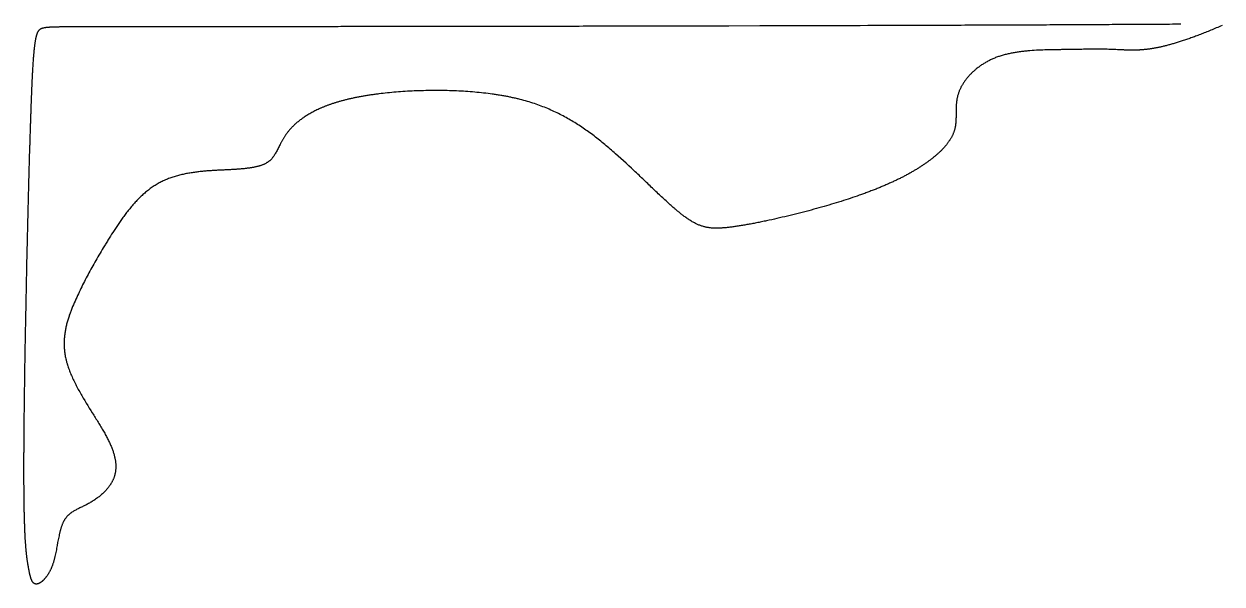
# Model space of a CAD drawing. Header units: millimetres. Extents: x -4846 to -2000, y 10208 to 11539.
import ezdxf

# ---------------------------------------------------------------- set-up
doc = ezdxf.new("R2010")
doc.units = ezdxf.units.MM
doc.layers.add('95', color=7, linetype='Continuous')

msp = doc.modelspace()

# ---------------------------------------------------------------- linework, layer by layer
at = {"layer": '95', "elevation": 95}
msp.add_lwpolyline([(-1999.7, 11535.2), (-2003.2, 11533.7), (-2006.6, 11532.2), (-2010, 11530.7), (-2013.4, 11529.3), (-2016.7, 11527.9), (-2020, 11526.5), (-2023.3, 11525.1), (-2026.5, 11523.8), (-2029.7, 11522.4), (-2032.8, 11521.1), (-2036, 11519.9), (-2039, 11518.6), (-2042.1, 11517.4), (-2045.1, 11516.2), (-2048.1, 11515), (-2051.1, 11513.9), (-2054, 11512.8), (-2056.9, 11511.6), (-2059.8, 11510.6), (-2062.6, 11509.5), (-2065.4, 11508.5), (-2068.2, 11507.4), (-2070.9, 11506.4), (-2073.6, 11505.5), (-2076.3, 11504.5), (-2079, 11503.6), (-2081.6, 11502.6), (-2084.2, 11501.7), (-2086.8, 11500.9), (-2089.3, 11500), (-2091.8, 11499.2), (-2094.3, 11498.4), (-2096.8, 11497.6), (-2099.2, 11496.8), (-2101.6, 11496), (-2104, 11495.3), (-2106.3, 11494.5), (-2108.7, 11493.8), (-2111, 11493.1), (-2113.2, 11492.5), (-2115.5, 11491.8), (-2117.7, 11491.2), (-2119.9, 11490.6), (-2122.1, 11490), (-2124.2, 11489.4), (-2126.3, 11488.8), (-2128.4, 11488.2), (-2130.5, 11487.7), (-2132.6, 11487.2), (-2134.6, 11486.7), (-2136.6, 11486.2), (-2138.6, 11485.7), (-2140.6, 11485.3), (-2142.5, 11484.8), (-2144.4, 11484.4), (-2146.3, 11484), (-2148.2, 11483.5), (-2150.1, 11483.2), (-2151.9, 11482.8), (-2153.7, 11482.4), (-2155.5, 11482.1), (-2157.3, 11481.7), (-2159, 11481.4), (-2160.8, 11481.1), (-2162.5, 11480.8), (-2164.2, 11480.5), (-2165.9, 11480.2), (-2167.5, 11480), (-2169.2, 11479.7), (-2170.8, 11479.5), (-2172.4, 11479.2), (-2174, 11479), (-2175.6, 11478.8), (-2177.2, 11478.6), (-2178.7, 11478.4), (-2180.2, 11478.2), (-2181.7, 11478.1), (-2183.2, 11477.9), (-2184.7, 11477.8), (-2186.2, 11477.6), (-2187.6, 11477.5), (-2189.1, 11477.4), (-2190.5, 11477.3), (-2191.9, 11477.2), (-2193.3, 11477.1), (-2194.7, 11477), (-2196, 11476.9), (-2197.4, 11476.8), (-2198.7, 11476.7), (-2200, 11476.7), (-2201.4, 11476.6), (-2202.7, 11476.6), (-2205.2, 11476.5), (-2207.8, 11476.5), (-2210.2, 11476.4), (-2212.7, 11476.4), (-2215.1, 11476.4), (-2217.5, 11476.5), (-2219.8, 11476.5), (-2222.1, 11476.6), (-2224.4, 11476.6), (-2226.6, 11476.7), (-2228.9, 11476.8), (-2231.1, 11476.9), (-2233.2, 11477), (-2235.4, 11477.1), (-2237.5, 11477.2), (-2239.7, 11477.3), (-2243.9, 11477.5), (-2248, 11477.7), (-2252.2, 11477.9), (-2256.3, 11478), (-2260.4, 11478.2), (-2264.4, 11478.3), (-2268.5, 11478.4), (-2272.5, 11478.5), (-2276.5, 11478.5), (-2280.5, 11478.6), (-2284.5, 11478.6), (-2292.5, 11478.7), (-2300.5, 11478.7), (-2304.5, 11478.7), (-2308.5, 11478.7), (-2312.6, 11478.7), (-2316.6, 11478.6), (-2320.7, 11478.6), (-2324.8, 11478.5), (-2328.9, 11478.5), (-2333, 11478.4), (-2337.2, 11478.4), (-2341.4, 11478.3), (-2345.7, 11478.2), (-2350, 11478.2), (-2354.3, 11478.1), (-2358.7, 11478.1), (-2363.1, 11478), (-2365.4, 11478), (-2367.6, 11477.9), (-2369.9, 11477.9), (-2372.2, 11477.9), (-2374.5, 11477.8), (-2376.8, 11477.8), (-2379.1, 11477.8), (-2381.5, 11477.8), (-2383.8, 11477.7), (-2386.2, 11477.7), (-2391, 11477.6), (-2395.8, 11477.6), (-2400.7, 11477.5), (-2405.7, 11477.4), (-2410.6, 11477.3), (-2415.6, 11477.2), (-2420.6, 11477.1), (-2425.7, 11476.9), (-2430.7, 11476.7), (-2435.8, 11476.5), (-2440.9, 11476.2), (-2446, 11475.9), (-2451.1, 11475.6), (-2456.2, 11475.2), (-2461.3, 11474.7), (-2463.8, 11474.5), (-2466.3, 11474.2), (-2468.9, 11474), (-2471.4, 11473.7), (-2473.9, 11473.4), (-2476.4, 11473.1), (-2478.9, 11472.8), (-2481.4, 11472.5), (-2483.9, 11472.1), (-2486.4, 11471.7), (-2488.8, 11471.3), (-2491.3, 11470.9), (-2493.8, 11470.5), (-2496.2, 11470.1), (-2498.6, 11469.6), (-2501, 11469.1), (-2503.4, 11468.7), (-2505.8, 11468.1), (-2508.2, 11467.6), (-2510.6, 11467.1), (-2512.9, 11466.5), (-2515.3, 11465.9), (-2517.6, 11465.3), (-2519.9, 11464.6), (-2522.2, 11464), (-2524.4, 11463.3), (-2526.7, 11462.6), (-2528.9, 11461.8), (-2531.1, 11461.1), (-2533.3, 11460.3), (-2535.5, 11459.5), (-2537.6, 11458.7), (-2539.8, 11457.8), (-2541.9, 11456.9), (-2544, 11456), (-2546, 11455.1), (-2548.1, 11454.2), (-2550.1, 11453.2), (-2552.1, 11452.2), (-2554.1, 11451.2), (-2556, 11450.2), (-2558, 11449.1), (-2559.9, 11448.1), (-2561.8, 11447), (-2563.6, 11445.9), (-2565.5, 11444.7), (-2567.3, 11443.6), (-2569.1, 11442.4), (-2570.9, 11441.3), (-2572.6, 11440.1), (-2574.4, 11438.9), (-2576.1, 11437.7), (-2577.8, 11436.4), (-2579.4, 11435.2), (-2581.1, 11433.9), (-2582.7, 11432.6), (-2584.3, 11431.3), (-2585.8, 11430), (-2587.4, 11428.7), (-2588.9, 11427.4), (-2590.4, 11426), (-2591.8, 11424.7), (-2593.3, 11423.3), (-2594.7, 11421.9), (-2596.1, 11420.5), (-2597.4, 11419.2), (-2598.8, 11417.8), (-2600.1, 11416.3), (-2601.4, 11414.9), (-2602.6, 11413.5), (-2603.9, 11412.1), (-2605.1, 11410.6), (-2606.2, 11409.2), (-2607.4, 11407.7), (-2608.5, 11406.3), (-2609.6, 11404.8), (-2610.7, 11403.3), (-2611.7, 11401.9), (-2612.7, 11400.4), (-2613.7, 11398.9), (-2614.7, 11397.4), (-2615.6, 11396), (-2616.5, 11394.5), (-2617.4, 11393), (-2618.2, 11391.5), (-2619.1, 11390), (-2619.9, 11388.5), (-2620.6, 11387.1), (-2621.3, 11385.6), (-2622, 11384.1), (-2622.7, 11382.6), (-2623.4, 11381.1), (-2624, 11379.6), (-2624.5, 11378.2), (-2625.1, 11376.7), (-2625.6, 11375.2), (-2626.1, 11373.8), (-2626.6, 11372.3), (-2627, 11370.9), (-2627.4, 11369.4), (-2627.8, 11368), (-2628.2, 11366.5), (-2628.5, 11365.1), (-2628.8, 11363.6), (-2629.1, 11362.2), (-2629.4, 11360.8), (-2629.7, 11359.3), (-2629.9, 11357.9), (-2630.1, 11356.5), (-2630.3, 11355.1), (-2630.5, 11353.7), (-2630.6, 11352.3), (-2630.8, 11350.8), (-2630.9, 11349.4), (-2631, 11348), (-2631.2, 11346.6), (-2631.3, 11343.9), (-2631.5, 11341.1), (-2631.5, 11338.3), (-2631.6, 11335.6), (-2631.6, 11332.9), (-2631.7, 11330.2), (-2631.7, 11327.5), (-2631.7, 11324.8), (-2631.7, 11322.1), (-2631.7, 11319.5), (-2631.7, 11316.8), (-2631.8, 11314.2), (-2631.9, 11311.6), (-2632, 11309), (-2632.1, 11306.4), (-2632.3, 11303.8), (-2632.4, 11302.6), (-2632.6, 11301.3), (-2632.7, 11300), (-2632.9, 11298.8), (-2633, 11297.5), (-2633.2, 11296.2), (-2633.5, 11295), (-2633.7, 11293.7), (-2633.9, 11292.5), (-2634.2, 11291.2), (-2634.5, 11290), (-2634.8, 11288.7), (-2635.2, 11287.5), (-2635.5, 11286.3), (-2635.9, 11285), (-2636.3, 11283.8), (-2636.7, 11282.6), (-2637.2, 11281.4), (-2637.6, 11280.1), (-2638.1, 11278.9), (-2638.6, 11277.7), (-2639.1, 11276.5), (-2639.6, 11275.3), (-2640.2, 11274.1), (-2640.8, 11272.9), (-2641.4, 11271.7), (-2642, 11270.5), (-2642.6, 11269.3), (-2643.3, 11268.2), (-2644, 11267), (-2644.7, 11265.8), (-2645.4, 11264.6), (-2646.1, 11263.5), (-2646.8, 11262.3), (-2647.6, 11261.1), (-2648.4, 11260), (-2649.2, 11258.8), (-2650, 11257.6), (-2650.9, 11256.5), (-2651.7, 11255.3), (-2652.6, 11254.2), (-2653.5, 11253), (-2654.4, 11251.9), (-2655.3, 11250.7), (-2656.3, 11249.6), (-2657.2, 11248.5), (-2658.2, 11247.3), (-2659.2, 11246.2), (-2660.2, 11245.1), (-2661.2, 11243.9), (-2662.3, 11242.8), (-2663.3, 11241.7), (-2664.4, 11240.6), (-2665.5, 11239.4), (-2666.6, 11238.3), (-2667.7, 11237.2), (-2668.8, 11236.1), (-2670, 11235), (-2671.2, 11233.9), (-2672.3, 11232.8), (-2673.5, 11231.7), (-2674.7, 11230.6), (-2676, 11229.5), (-2677.2, 11228.4), (-2678.5, 11227.3), (-2679.7, 11226.2), (-2681, 11225.1), (-2682.3, 11224), (-2683.6, 11222.9), (-2685, 11221.9), (-2686.3, 11220.8), (-2687.7, 11219.7), (-2689, 11218.6), (-2690.4, 11217.5), (-2691.8, 11216.5), (-2693.2, 11215.4), (-2694.6, 11214.3), (-2696.1, 11213.3), (-2697.5, 11212.2), (-2699, 11211.1), (-2700.5, 11210.1), (-2701.9, 11209), (-2703.4, 11207.9), (-2705, 11206.9), (-2706.5, 11205.8), (-2708, 11204.8), (-2709.6, 11203.7), (-2711.2, 11202.7), (-2712.7, 11201.6), (-2714.3, 11200.6), (-2715.9, 11199.5), (-2717.6, 11198.5), (-2719.2, 11197.4), (-2720.9, 11196.4), (-2722.5, 11195.3), (-2724.2, 11194.3), (-2725.9, 11193.3), (-2727.6, 11192.2), (-2729.3, 11191.2), (-2731.1, 11190.2), (-2732.8, 11189.1), (-2734.6, 11188.1), (-2736.4, 11187.1), (-2738.1, 11186.1), (-2740, 11185.1), (-2741.8, 11184), (-2743.6, 11183), (-2745.5, 11182), (-2747.3, 11181), (-2749.2, 11180), (-2751.1, 11179), (-2753, 11178), (-2754.9, 11176.9), (-2756.8, 11175.9), (-2758.8, 11174.9), (-2760.8, 11173.9), (-2762.7, 11172.9), (-2764.7, 11171.9), (-2766.7, 11170.9), (-2768.8, 11169.9), (-2770.8, 11168.9), (-2772.8, 11168), (-2774.9, 11167), (-2777, 11166), (-2779.1, 11165), (-2781.2, 11164), (-2783.3, 11163), (-2785.4, 11162), (-2787.6, 11161.1), (-2789.8, 11160.1), (-2791.9, 11159.1), (-2794.1, 11158.1), (-2796.4, 11157.2), (-2798.6, 11156.2), (-2800.8, 11155.2), (-2803.1, 11154.3), (-2805.4, 11153.3), (-2807.6, 11152.3), (-2809.9, 11151.4), (-2812.3, 11150.4), (-2814.6, 11149.5), (-2816.9, 11148.5), (-2819.3, 11147.5), (-2821.7, 11146.6), (-2824.1, 11145.6), (-2826.5, 11144.7), (-2828.9, 11143.7), (-2831.3, 11142.8), (-2833.8, 11141.9), (-2836.2, 11140.9), (-2838.7, 11140), (-2841.2, 11139), (-2843.7, 11138.1), (-2846.2, 11137.2), (-2848.7, 11136.2), (-2851.3, 11135.3), (-2853.8, 11134.4), (-2856.4, 11133.5), (-2859, 11132.5), (-2861.6, 11131.6), (-2866.8, 11129.8), (-2872.1, 11127.9), (-2877.5, 11126.1), (-2882.9, 11124.3), (-2888.3, 11122.5), (-2893.8, 11120.7), (-2899.3, 11118.9), (-2904.9, 11117.2), (-2910.6, 11115.4), (-2916.2, 11113.6), (-2922, 11111.9), (-2927.7, 11110.2), (-2933.6, 11108.4), (-2939.4, 11106.7), (-2945.3, 11105), (-2951.3, 11103.3), (-2957.3, 11101.6), (-2963.3, 11099.9), (-2969.4, 11098.3), (-2975.5, 11096.6), (-2981.7, 11095), (-2987.9, 11093.3), (-2994.1, 11091.7), (-3000.3, 11090.1), (-3006.6, 11088.5), (-3012.9, 11086.9), (-3019.2, 11085.4), (-3025.5, 11083.8), (-3031.8, 11082.3), (-3038.1, 11080.8), (-3044.4, 11079.3), (-3050.7, 11077.9), (-3057, 11076.4), (-3063.2, 11075), (-3069.4, 11073.7), (-3075.6, 11072.3), (-3078.6, 11071.7), (-3081.7, 11071), (-3084.7, 11070.4), (-3087.7, 11069.8), (-3090.7, 11069.1), (-3093.7, 11068.5), (-3096.7, 11067.9), (-3099.7, 11067.3), (-3102.6, 11066.7), (-3105.6, 11066.2), (-3108.5, 11065.6), (-3111.4, 11065), (-3114.3, 11064.5), (-3117.1, 11064), (-3120, 11063.4), (-3122.8, 11062.9), (-3125.6, 11062.4), (-3128.3, 11061.9), (-3131.1, 11061.5), (-3133.8, 11061), (-3136.5, 11060.5), (-3139.2, 11060.1), (-3141.8, 11059.6), (-3144.4, 11059.2), (-3147, 11058.8), (-3149.6, 11058.4), (-3152.1, 11058), (-3154.6, 11057.7), (-3157.1, 11057.3), (-3159.5, 11057), (-3161.9, 11056.6), (-3164.3, 11056.3), (-3166.7, 11056), (-3169, 11055.7), (-3171.3, 11055.4), (-3173.5, 11055.2), (-3175.7, 11054.9), (-3177.9, 11054.7), (-3180, 11054.5), (-3182.2, 11054.3), (-3184.3, 11054.1), (-3186.3, 11054), (-3188.4, 11053.8), (-3190.4, 11053.7), (-3192.4, 11053.6), (-3194.3, 11053.5), (-3196.3, 11053.4), (-3198.2, 11053.4), (-3200.1, 11053.4), (-3202, 11053.4), (-3203.8, 11053.4), (-3205.7, 11053.5), (-3207.5, 11053.5), (-3209.3, 11053.6), (-3211.1, 11053.8), (-3212.9, 11053.9), (-3214.7, 11054.1), (-3216.5, 11054.3), (-3218.2, 11054.5), (-3220, 11054.8), (-3221.7, 11055.1), (-3223.4, 11055.4), (-3225.2, 11055.8), (-3226.9, 11056.1), (-3228.6, 11056.6), (-3230.3, 11057), (-3232, 11057.5), (-3233.7, 11058), (-3235.5, 11058.5), (-3237.2, 11059.1), (-3238.9, 11059.7), (-3240.6, 11060.4), (-3242.3, 11061), (-3244.1, 11061.8), (-3245.8, 11062.5), (-3247.5, 11063.3), (-3249.3, 11064.1), (-3251, 11065), (-3252.8, 11065.9), (-3254.6, 11066.9), (-3256.4, 11067.8), (-3258.2, 11068.9), (-3260, 11069.9), (-3261.9, 11071.1), (-3263.7, 11072.2), (-3265.6, 11073.4), (-3267.5, 11074.7), (-3269.4, 11075.9), (-3271.3, 11077.3), (-3273.3, 11078.6), (-3275.3, 11080.1), (-3277.3, 11081.5), (-3278.3, 11082.3), (-3279.3, 11083), (-3280.3, 11083.8), (-3281.3, 11084.6), (-3282.4, 11085.4), (-3283.4, 11086.2), (-3284.5, 11087), (-3285.5, 11087.9), (-3286.6, 11088.7), (-3287.7, 11089.6), (-3288.7, 11090.5), (-3289.8, 11091.3), (-3290.9, 11092.2), (-3292, 11093.1), (-3293.1, 11094.1), (-3294.3, 11095), (-3295.4, 11096), (-3296.5, 11096.9), (-3297.7, 11097.9), (-3298.8, 11098.9), (-3300, 11099.9), (-3301.1, 11100.9), (-3303.5, 11102.9), (-3305.8, 11105), (-3308.2, 11107.1), (-3310.7, 11109.3), (-3313.1, 11111.5), (-3315.6, 11113.7), (-3318.1, 11116), (-3320.6, 11118.4), (-3323.2, 11120.7), (-3325.8, 11123.1), (-3328.4, 11125.5), (-3331, 11128), (-3333.7, 11130.5), (-3336.3, 11133), (-3339, 11135.5), (-3341.7, 11138.1), (-3344.5, 11140.7), (-3347.2, 11143.3), (-3350, 11146), (-3352.8, 11148.6), (-3355.6, 11151.3), (-3358.5, 11154), (-3361.3, 11156.7), (-3364.2, 11159.5), (-3367.1, 11162.2), (-3370, 11165), (-3372.9, 11167.8), (-3375.9, 11170.6), (-3378.8, 11173.4), (-3381.8, 11176.2), (-3384.8, 11179.1), (-3387.8, 11181.9), (-3390.8, 11184.8), (-3393.8, 11187.6), (-3396.8, 11190.5), (-3403, 11196.2), (-3409.1, 11201.9), (-3415.3, 11207.7), (-3421.5, 11213.4), (-3427.8, 11219.1), (-3434.1, 11224.7), (-3440.4, 11230.3), (-3443.6, 11233.1), (-3446.8, 11235.9), (-3450, 11238.6), (-3453.1, 11241.4), (-3456.3, 11244.1), (-3459.5, 11246.8), (-3462.7, 11249.5), (-3465.9, 11252.1), (-3469.1, 11254.8), (-3472.3, 11257.4), (-3475.5, 11260), (-3478.7, 11262.6), (-3481.9, 11265.1), (-3485.1, 11267.6), (-3488.4, 11270.1), (-3491.6, 11272.6), (-3494.8, 11275), (-3498, 11277.4), (-3501.3, 11279.8), (-3504.5, 11282.2), (-3507.8, 11284.5), (-3511, 11286.8), (-3514.3, 11289.1), (-3517.6, 11291.4), (-3520.9, 11293.6), (-3524.2, 11295.8), (-3527.5, 11298), (-3530.8, 11300.2), (-3534.2, 11302.3), (-3537.6, 11304.4), (-3540.9, 11306.5), (-3544.3, 11308.5), (-3547.8, 11310.5), (-3551.2, 11312.5), (-3554.7, 11314.5), (-3558.1, 11316.5), (-3561.6, 11318.4), (-3565.2, 11320.3), (-3568.7, 11322.1), (-3572.3, 11323.9), (-3575.9, 11325.7), (-3579.5, 11327.5), (-3583.1, 11329.3), (-3586.8, 11331), (-3590.5, 11332.7), (-3594.2, 11334.3), (-3598, 11336), (-3601.8, 11337.6), (-3605.6, 11339.2), (-3609.5, 11340.7), (-3613.3, 11342.2), (-3617.3, 11343.7), (-3621.2, 11345.2), (-3625.2, 11346.6), (-3629.2, 11348), (-3633.3, 11349.4), (-3637.4, 11350.8), (-3641.5, 11352.1), (-3645.7, 11353.4), (-3649.9, 11354.6), (-3654.1, 11355.9), (-3658.4, 11357.1), (-3662.8, 11358.2), (-3667.1, 11359.4), (-3671.6, 11360.5), (-3673.8, 11361), (-3676, 11361.6), (-3678.3, 11362.1), (-3680.5, 11362.6), (-3682.8, 11363.1), (-3685.1, 11363.6), (-3687.4, 11364.1), (-3689.7, 11364.6), (-3692, 11365.1), (-3694.3, 11365.6), (-3696.7, 11366.1), (-3699, 11366.5), (-3701.4, 11367), (-3703.8, 11367.4), (-3706.2, 11367.8), (-3708.6, 11368.3), (-3711, 11368.7), (-3713.4, 11369.1), (-3715.9, 11369.5), (-3718.3, 11369.9), (-3720.8, 11370.3), (-3723.3, 11370.7), (-3725.8, 11371.1), (-3728.3, 11371.4), (-3730.8, 11371.8), (-3733.3, 11372.2), (-3738.4, 11372.8), (-3743.5, 11373.5), (-3748.7, 11374.1), (-3753.9, 11374.7), (-3759.1, 11375.3), (-3764.4, 11375.8), (-3769.7, 11376.3), (-3775, 11376.8), (-3780.4, 11377.2), (-3785.8, 11377.6), (-3791.2, 11378), (-3796.7, 11378.4), (-3802.1, 11378.7), (-3807.6, 11379), (-3813.1, 11379.3), (-3818.7, 11379.6), (-3824.2, 11379.8), (-3829.7, 11380), (-3835.3, 11380.1), (-3840.9, 11380.3), (-3846.4, 11380.4), (-3852, 11380.5), (-3857.6, 11380.5), (-3863.2, 11380.6), (-3868.8, 11380.6), (-3874.3, 11380.6), (-3879.9, 11380.5), (-3885.5, 11380.4), (-3891, 11380.3), (-3896.6, 11380.2), (-3902.1, 11380.1), (-3907.7, 11379.9), (-3913.2, 11379.7), (-3918.7, 11379.5), (-3924.1, 11379.2), (-3929.6, 11379), (-3935, 11378.7), (-3940.4, 11378.3), (-3945.8, 11378), (-3951.2, 11377.6), (-3956.5, 11377.2), (-3961.8, 11376.8), (-3967, 11376.4), (-3972.2, 11375.9), (-3977.4, 11375.4), (-3982.6, 11374.9), (-3987.7, 11374.4), (-3992.7, 11373.8), (-3997.7, 11373.3), (-4002.7, 11372.7), (-4005.2, 11372.3), (-4007.6, 11372), (-4010.1, 11371.7), (-4012.5, 11371.4), (-4014.9, 11371.1), (-4017.3, 11370.7), (-4019.7, 11370.4), (-4022.1, 11370), (-4024.4, 11369.7), (-4026.8, 11369.3), (-4029.1, 11369), (-4031.4, 11368.6), (-4033.7, 11368.2), (-4036, 11367.9), (-4038.3, 11367.5), (-4040.5, 11367.1), (-4042.8, 11366.7), (-4045, 11366.3), (-4047.2, 11365.9), (-4049.4, 11365.5), (-4051.6, 11365.1), (-4053.7, 11364.7), (-4055.9, 11364.2), (-4058, 11363.8), (-4060.1, 11363.4), (-4062.2, 11362.9), (-4064.2, 11362.5), (-4066.3, 11362), (-4068.3, 11361.6), (-4070.4, 11361.1), (-4072.4, 11360.7), (-4074.4, 11360.2), (-4076.3, 11359.7), (-4078.3, 11359.3), (-4080.2, 11358.8), (-4082.2, 11358.3), (-4084.1, 11357.8), (-4086, 11357.3), (-4087.9, 11356.8), (-4089.7, 11356.3), (-4091.6, 11355.8), (-4093.4, 11355.3), (-4095.2, 11354.8), (-4097, 11354.3), (-4098.8, 11353.8), (-4100.6, 11353.2), (-4102.4, 11352.7), (-4104.1, 11352.2), (-4105.8, 11351.6), (-4107.6, 11351.1), (-4109.3, 11350.5), (-4110.9, 11350), (-4112.6, 11349.4), (-4114.3, 11348.9), (-4115.9, 11348.3), (-4117.5, 11347.8), (-4119.2, 11347.2), (-4120.8, 11346.6), (-4122.3, 11346.1), (-4123.9, 11345.5), (-4125.5, 11344.9), (-4127, 11344.3), (-4128.5, 11343.7), (-4130.1, 11343.1), (-4131.6, 11342.6), (-4133, 11342), (-4134.5, 11341.4), (-4136, 11340.8), (-4137.4, 11340.2), (-4138.9, 11339.5), (-4140.3, 11338.9), (-4141.7, 11338.3), (-4143.1, 11337.7), (-4144.5, 11337.1), (-4147.2, 11335.8), (-4149.8, 11334.6), (-4152.5, 11333.3), (-4155, 11332.1), (-4157.5, 11330.8), (-4160, 11329.5), (-4162.4, 11328.2), (-4164.8, 11326.9), (-4167.1, 11325.6), (-4169.4, 11324.2), (-4171.6, 11322.9), (-4173.8, 11321.6), (-4175.9, 11320.2), (-4178, 11318.9), (-4180.1, 11317.5), (-4182.1, 11316.1), (-4184, 11314.8), (-4186, 11313.4), (-4187.8, 11312), (-4189.7, 11310.7), (-4191.5, 11309.3), (-4193.2, 11307.9), (-4194.9, 11306.5), (-4196.6, 11305.1), (-4198.2, 11303.7), (-4199.8, 11302.3), (-4201.4, 11300.9), (-4202.9, 11299.5), (-4204.4, 11298.1), (-4205.8, 11296.7), (-4207.2, 11295.3), (-4208.6, 11294), (-4209.9, 11292.6), (-4211.2, 11291.2), (-4212.5, 11289.8), (-4213.7, 11288.4), (-4215, 11287), (-4216.1, 11285.6), (-4217.3, 11284.2), (-4218.4, 11282.8), (-4219.5, 11281.5), (-4220.5, 11280.1), (-4221.5, 11278.7), (-4222.5, 11277.4), (-4223.5, 11276), (-4224.5, 11274.6), (-4225.4, 11273.3), (-4226.3, 11271.9), (-4227.2, 11270.6), (-4228, 11269.3), (-4228.9, 11267.9), (-4229.7, 11266.6), (-4230.5, 11265.3), (-4231.2, 11264), (-4232, 11262.7), (-4232.8, 11261.4), (-4233.5, 11260.1), (-4234.2, 11258.8), (-4234.9, 11257.5), (-4235.6, 11256.3), (-4236.2, 11255), (-4236.9, 11253.8), (-4237.5, 11252.5), (-4238.8, 11250.1), (-4240, 11247.6), (-4241.2, 11245.2), (-4242.4, 11242.9), (-4243.6, 11240.6), (-4244.7, 11238.3), (-4245.9, 11236.1), (-4247.1, 11234), (-4248.2, 11231.9), (-4248.8, 11230.8), (-4249.4, 11229.8), (-4250, 11228.8), (-4250.6, 11227.8), (-4251.3, 11226.8), (-4251.9, 11225.9), (-4252.5, 11224.9), (-4253.2, 11224), (-4253.8, 11223), (-4254.5, 11222.1), (-4255.2, 11221.2), (-4255.9, 11220.4), (-4256.6, 11219.5), (-4257.3, 11218.6), (-4258.1, 11217.8), (-4258.8, 11217), (-4259.6, 11216.2), (-4260.4, 11215.4), (-4261.2, 11214.7), (-4262.1, 11213.9), (-4262.9, 11213.2), (-4263.8, 11212.5), (-4264.7, 11211.8), (-4265.7, 11211.1), (-4266.6, 11210.5), (-4267.6, 11209.8), (-4268.6, 11209.2), (-4269.6, 11208.6), (-4270.6, 11208), (-4271.6, 11207.4), (-4272.7, 11206.8), (-4273.8, 11206.3), (-4274.9, 11205.8), (-4276.1, 11205.2), (-4277.2, 11204.7), (-4278.4, 11204.2), (-4279.6, 11203.8), (-4280.9, 11203.3), (-4282.1, 11202.8), (-4283.4, 11202.4), (-4284.7, 11202), (-4286, 11201.6), (-4287.3, 11201.2), (-4288.7, 11200.8), (-4290.1, 11200.4), (-4291.5, 11200), (-4292.9, 11199.7), (-4294.4, 11199.3), (-4295.8, 11199), (-4297.3, 11198.7), (-4298.8, 11198.4), (-4300.4, 11198.1), (-4301.9, 11197.8), (-4303.5, 11197.5), (-4305.1, 11197.2), (-4306.8, 11197), (-4308.4, 11196.7), (-4310.1, 11196.5), (-4311.8, 11196.2), (-4313.5, 11196), (-4315.3, 11195.8), (-4317, 11195.5), (-4318.8, 11195.3), (-4320.6, 11195.1), (-4322.5, 11194.9), (-4324.3, 11194.8), (-4326.2, 11194.6), (-4328.1, 11194.4), (-4330, 11194.2), (-4332, 11194.1), (-4334, 11193.9), (-4336, 11193.7), (-4338, 11193.6), (-4340, 11193.4), (-4342.1, 11193.3), (-4344.2, 11193.2), (-4346.3, 11193), (-4348.4, 11192.9), (-4350.6, 11192.8), (-4352.8, 11192.7), (-4355, 11192.5), (-4357.2, 11192.4), (-4359.5, 11192.3), (-4361.8, 11192.2), (-4364.1, 11192.1), (-4366.4, 11192), (-4368.8, 11191.9), (-4371.1, 11191.7), (-4373.5, 11191.6), (-4376, 11191.5), (-4378.4, 11191.4), (-4380.8, 11191.3), (-4383.3, 11191.2), (-4385.8, 11191), (-4388.3, 11190.9), (-4390.8, 11190.8), (-4393.4, 11190.6), (-4395.9, 11190.5), (-4398.5, 11190.3), (-4401.1, 11190.1), (-4403.7, 11190), (-4406.3, 11189.8), (-4408.9, 11189.6), (-4411.5, 11189.4), (-4414.2, 11189.2), (-4416.8, 11188.9), (-4419.5, 11188.7), (-4422.1, 11188.4), (-4424.8, 11188.2), (-4427.5, 11187.9), (-4430.2, 11187.6), (-4432.9, 11187.3), (-4435.6, 11186.9), (-4438.3, 11186.6), (-4441, 11186.2), (-4443.7, 11185.8), (-4446.4, 11185.4), (-4449.1, 11185), (-4451.8, 11184.6), (-4454.5, 11184.1), (-4457.2, 11183.6), (-4459.9, 11183.1), (-4462.6, 11182.6), (-4465.3, 11182), (-4468, 11181.4), (-4470.7, 11180.8), (-4473.4, 11180.2), (-4476.1, 11179.5), (-4478.7, 11178.8), (-4481.4, 11178.1), (-4484, 11177.3), (-4486.7, 11176.6), (-4489.3, 11175.8), (-4492, 11174.9), (-4494.6, 11174), (-4497.2, 11173.1), (-4499.8, 11172.2), (-4502.4, 11171.2), (-4504.9, 11170.2), (-4507.5, 11169.2), (-4510, 11168.1), (-4512.6, 11167), (-4515.1, 11165.9), (-4517.6, 11164.7), (-4520, 11163.5), (-4522.5, 11162.2), (-4524.9, 11160.9), (-4527.4, 11159.6), (-4529.7, 11158.2), (-4532.1, 11156.8), (-4534.5, 11155.3), (-4536.8, 11153.8), (-4539.1, 11152.3), (-4541.4, 11150.7), (-4543.7, 11149.1), (-4546, 11147.5), (-4548.2, 11145.8), (-4550.4, 11144.1), (-4552.6, 11142.4), (-4554.8, 11140.6), (-4557, 11138.8), (-4559.1, 11136.9), (-4561.3, 11135.1), (-4563.4, 11133.2), (-4565.5, 11131.3), (-4567.5, 11129.3), (-4569.6, 11127.3), (-4571.6, 11125.4), (-4573.7, 11123.3), (-4575.7, 11121.3), (-4577.6, 11119.2), (-4579.6, 11117.1), (-4581.6, 11115), (-4583.5, 11112.9), (-4585.4, 11110.7), (-4587.3, 11108.6), (-4589.2, 11106.4), (-4591.1, 11104.2), (-4593, 11102), (-4594.8, 11099.7), (-4596.6, 11097.5), (-4598.4, 11095.2), (-4600.2, 11092.9), (-4602, 11090.6), (-4603.8, 11088.3), (-4605.5, 11086), (-4607.3, 11083.7), (-4609, 11081.4), (-4610.7, 11079), (-4612.4, 11076.7), (-4614.1, 11074.3), (-4615.7, 11072), (-4617.4, 11069.6), (-4619, 11067.3), (-4620.7, 11064.9), (-4622.3, 11062.5), (-4625.5, 11057.8), (-4628.6, 11053), (-4631.7, 11048.3), (-4634.7, 11043.6), (-4637.7, 11038.9), (-4639.2, 11036.5), (-4640.6, 11034.2), (-4642.1, 11031.8), (-4643.5, 11029.5), (-4645, 11027.2), (-4646.4, 11024.9), (-4647.8, 11022.6), (-4649.2, 11020.4), (-4650.6, 11018.1), (-4652, 11015.8), (-4653.3, 11013.6), (-4654.7, 11011.4), (-4656.1, 11009.1), (-4657.4, 11006.9), (-4660, 11002.5), (-4662.7, 10998.1), (-4665.2, 10993.8), (-4667.8, 10989.5), (-4670.3, 10985.2), (-4672.8, 10981), (-4675.2, 10976.7), (-4677.6, 10972.5), (-4680, 10968.3), (-4682.3, 10964.2), (-4684.7, 10960), (-4687, 10955.9), (-4689.2, 10951.7), (-4691.5, 10947.6), (-4693.7, 10943.4), (-4695.9, 10939.3), (-4698, 10935.2), (-4700.2, 10931), (-4702.3, 10926.9), (-4704.4, 10922.8), (-4706.5, 10918.6), (-4708.6, 10914.4), (-4710.6, 10910.3), (-4712.7, 10906.1), (-4714.7, 10901.8), (-4716.7, 10897.6), (-4718.7, 10893.3), (-4720.7, 10889), (-4722.7, 10884.7), (-4724.6, 10880.4), (-4726.6, 10876), (-4728.5, 10871.6), (-4730.4, 10867.2), (-4731.3, 10864.9), (-4732.2, 10862.7), (-4733.1, 10860.4), (-4734, 10858.2), (-4734.8, 10855.9), (-4735.7, 10853.6), (-4736.5, 10851.4), (-4737.3, 10849.1), (-4738.2, 10846.8), (-4738.9, 10844.5), (-4739.7, 10842.1), (-4740.5, 10839.8), (-4741.2, 10837.5), (-4741.9, 10835.1), (-4742.6, 10832.8), (-4743.2, 10830.4), (-4743.9, 10828), (-4744.5, 10825.6), (-4745.1, 10823.2), (-4745.6, 10820.8), (-4746.2, 10818.4), (-4746.7, 10816), (-4747.2, 10813.5), (-4747.6, 10811.1), (-4748.1, 10808.6), (-4748.4, 10806.2), (-4748.8, 10803.7), (-4749.1, 10801.2), (-4749.4, 10798.7), (-4749.7, 10796.2), (-4749.9, 10793.6), (-4750.1, 10791.1), (-4750.3, 10788.5), (-4750.4, 10786), (-4750.5, 10783.4), (-4750.5, 10780.8), (-4750.5, 10778.2), (-4750.5, 10775.6), (-4750.4, 10773), (-4750.3, 10770.3), (-4750.1, 10767.7), (-4749.9, 10765), (-4749.6, 10762.4), (-4749.3, 10759.7), (-4749, 10757), (-4748.6, 10754.2), (-4748.1, 10751.5), (-4747.7, 10748.8), (-4747.1, 10746), (-4746.5, 10743.3), (-4745.9, 10740.5), (-4745.6, 10739.1), (-4745.2, 10737.7), (-4744.8, 10736.3), (-4744.5, 10734.9), (-4744.1, 10733.5), (-4743.7, 10732), (-4743.3, 10730.6), (-4742.8, 10729.2), (-4742.4, 10727.8), (-4741.9, 10726.4), (-4741, 10723.5), (-4740, 10720.6), (-4738.9, 10717.7), (-4737.8, 10714.8), (-4736.7, 10711.9), (-4735.5, 10709), (-4734.3, 10706.1), (-4733, 10703.1), (-4731.7, 10700.2), (-4730.4, 10697.3), (-4729, 10694.3), (-4727.6, 10691.3), (-4726.1, 10688.4), (-4724.7, 10685.4), (-4723.1, 10682.4), (-4721.6, 10679.5), (-4720, 10676.5), (-4718.5, 10673.5), (-4716.8, 10670.5), (-4715.2, 10667.6), (-4713.6, 10664.6), (-4711.9, 10661.6), (-4710.2, 10658.6), (-4708.5, 10655.7), (-4706.8, 10652.7), (-4705, 10649.7), (-4701.5, 10643.8), (-4698, 10637.9), (-4694.4, 10632.1), (-4690.8, 10626.2), (-4687.3, 10620.5), (-4683.7, 10614.7), (-4681.9, 10611.9), (-4680.2, 10609), (-4678.4, 10606.2), (-4676.7, 10603.4), (-4674.9, 10600.6), (-4673.2, 10597.9), (-4671.5, 10595.1), (-4669.8, 10592.4), (-4668.2, 10589.6), (-4666.5, 10586.9), (-4664.9, 10584.3), (-4663.3, 10581.6), (-4661.7, 10579), (-4660.2, 10576.3), (-4658.6, 10573.7), (-4657.1, 10571.2), (-4655.7, 10568.6), (-4654.2, 10566.1), (-4652.8, 10563.6), (-4651.5, 10561.1), (-4650.1, 10558.7), (-4648.9, 10556.3), (-4647.6, 10553.9), (-4646.4, 10551.5), (-4645.2, 10549.2), (-4644.1, 10546.9), (-4643, 10544.6), (-4642, 10542.3), (-4641, 10540.1), (-4640, 10537.9), (-4639.1, 10535.7), (-4638.2, 10533.6), (-4637.4, 10531.5), (-4636.5, 10529.4), (-4635.8, 10527.4), (-4635.1, 10525.3), (-4634.4, 10523.3), (-4633.7, 10521.3), (-4633.1, 10519.4), (-4632.5, 10517.4), (-4632, 10515.5), (-4631.4, 10513.6), (-4631, 10511.8), (-4630.5, 10509.9), (-4630.1, 10508.1), (-4629.7, 10506.3), (-4629.4, 10504.6), (-4629.1, 10502.8), (-4628.8, 10501.1), (-4628.6, 10499.4), (-4628.4, 10497.7), (-4628.2, 10496), (-4628, 10494.4), (-4627.9, 10492.8), (-4627.8, 10491.2), (-4627.7, 10489.6), (-4627.7, 10488), (-4627.7, 10486.5), (-4627.7, 10485), (-4627.8, 10483.5), (-4627.8, 10482), (-4627.9, 10480.5), (-4628.1, 10479.1), (-4628.2, 10477.6), (-4628.4, 10476.2), (-4628.6, 10474.8), (-4628.8, 10473.4), (-4629.1, 10472.1), (-4629.4, 10470.7), (-4629.7, 10469.4), (-4630, 10468.1), (-4630.3, 10466.7), (-4630.7, 10465.5), (-4631.1, 10464.2), (-4631.5, 10462.9), (-4631.9, 10461.7), (-4632.4, 10460.4), (-4632.8, 10459.2), (-4633.3, 10458), (-4633.8, 10456.8), (-4634.4, 10455.6), (-4634.9, 10454.4), (-4635.5, 10453.3), (-4636.1, 10452.1), (-4636.7, 10451), (-4637.3, 10449.9), (-4637.9, 10448.7), (-4638.5, 10447.6), (-4639.2, 10446.5), (-4639.9, 10445.4), (-4640.6, 10444.4), (-4641.3, 10443.3), (-4642, 10442.2), (-4642.7, 10441.2), (-4643.4, 10440.1), (-4644.2, 10439.1), (-4645, 10438.1), (-4645.8, 10437.1), (-4646.6, 10436.1), (-4647.4, 10435.1), (-4648.2, 10434.1), (-4649, 10433.1), (-4649.8, 10432.2), (-4650.7, 10431.2), (-4651.6, 10430.2), (-4652.4, 10429.3), (-4653.3, 10428.4), (-4654.2, 10427.5), (-4656, 10425.7), (-4657.9, 10423.9), (-4659.7, 10422.1), (-4661.7, 10420.4), (-4663.6, 10418.8), (-4665.6, 10417.1), (-4667.6, 10415.5), (-4669.6, 10414), (-4671.6, 10412.5), (-4673.7, 10411), (-4675.8, 10409.5), (-4677.8, 10408.1), (-4679.9, 10406.7), (-4682, 10405.3), (-4684.2, 10404), (-4686.3, 10402.7), (-4688.4, 10401.5), (-4690.5, 10400.3), (-4692.6, 10399.1), (-4694.8, 10397.9), (-4696.9, 10396.8), (-4699, 10395.7), (-4701.1, 10394.6), (-4703.1, 10393.6), (-4705.2, 10392.6), (-4707.2, 10391.6), (-4709.3, 10390.6), (-4711.3, 10389.7), (-4713.3, 10388.7), (-4715.3, 10387.7), (-4717.2, 10386.8), (-4719.2, 10385.8), (-4721.1, 10384.8), (-4723, 10383.8), (-4724.8, 10382.8), (-4726.7, 10381.7), (-4728.5, 10380.7), (-4730.2, 10379.5), (-4732, 10378.4), (-4732.8, 10377.8), (-4733.7, 10377.2), (-4734.5, 10376.6), (-4735.3, 10376), (-4736.2, 10375.3), (-4737, 10374.7), (-4737.8, 10374), (-4738.6, 10373.3), (-4739.4, 10372.6), (-4740.1, 10371.9), (-4740.9, 10371.2), (-4741.7, 10370.4), (-4742.4, 10369.7), (-4743.1, 10368.9), (-4743.9, 10368.1), (-4744.6, 10367.2), (-4745.3, 10366.4), (-4746, 10365.5), (-4746.7, 10364.7), (-4747.3, 10363.8), (-4748, 10362.8), (-4748.6, 10361.9), (-4749.3, 10360.9), (-4749.9, 10359.9), (-4750.5, 10358.9), (-4751.1, 10357.9), (-4751.7, 10356.8), (-4752.2, 10355.7), (-4752.8, 10354.6), (-4753.3, 10353.4), (-4753.9, 10352.3), (-4754.4, 10351.1), (-4754.9, 10349.8), (-4755.4, 10348.6), (-4755.9, 10347.3), (-4756.3, 10346), (-4756.8, 10344.7), (-4757.3, 10343.3), (-4757.7, 10342), (-4758.1, 10340.6), (-4758.5, 10339.2), (-4759, 10337.7), (-4759.4, 10336.3), (-4759.8, 10334.8), (-4760.1, 10333.4), (-4760.5, 10331.9), (-4760.9, 10330.3), (-4761.3, 10328.8), (-4761.6, 10327.3), (-4762, 10325.7), (-4762.7, 10322.6), (-4763.3, 10319.4), (-4764, 10316.1), (-4764.6, 10312.9), (-4765.3, 10309.6), (-4765.9, 10306.3), (-4767.1, 10299.6), (-4768.4, 10292.9), (-4769, 10289.5), (-4769.7, 10286.2), (-4770.3, 10282.9), (-4771, 10279.6), (-4771.7, 10276.4), (-4772.5, 10273.2), (-4772.8, 10271.6), (-4773.2, 10270), (-4773.6, 10268.4), (-4774, 10266.9), (-4774.4, 10265.3), (-4774.8, 10263.8), (-4775.2, 10262.3), (-4775.7, 10260.8), (-4776.1, 10259.3), (-4776.6, 10257.9), (-4777, 10256.4), (-4777.5, 10255), (-4778, 10253.6), (-4778.5, 10252.2), (-4779, 10250.8), (-4779.5, 10249.5), (-4780.1, 10248.2), (-4780.6, 10246.9), (-4781.1, 10245.6), (-4781.7, 10244.3), (-4782.3, 10243.1), (-4782.8, 10241.8), (-4783.4, 10240.6), (-4784, 10239.4), (-4784.6, 10238.3), (-4785.2, 10237.1), (-4785.8, 10236), (-4786.5, 10234.9), (-4787.1, 10233.8), (-4787.7, 10232.8), (-4788.3, 10231.7), (-4789, 10230.7), (-4789.6, 10229.7), (-4790.3, 10228.7), (-4790.9, 10227.8), (-4791.6, 10226.8), (-4792.2, 10225.9), (-4792.9, 10225), (-4793.6, 10224.2), (-4794.2, 10223.3), (-4794.9, 10222.5), (-4795.6, 10221.7), (-4796.3, 10220.9), (-4796.9, 10220.1), (-4797.6, 10219.4), (-4798.3, 10218.7), (-4798.9, 10218), (-4799.6, 10217.3), (-4800.3, 10216.7), (-4801, 10216), (-4801.6, 10215.4), (-4802.3, 10214.8), (-4803, 10214.3), (-4803.6, 10213.7), (-4804.3, 10213.2), (-4804.9, 10212.7), (-4805.6, 10212.3), (-4806.2, 10211.8), (-4806.9, 10211.4), (-4807.5, 10211), (-4808.1, 10210.6), (-4808.8, 10210.3), (-4809.4, 10210), (-4810, 10209.7), (-4810.6, 10209.4), (-4811.2, 10209.1), (-4811.8, 10208.9), (-4812.4, 10208.7), (-4813, 10208.5), (-4813.6, 10208.3), (-4814.1, 10208.2), (-4814.7, 10208.1), (-4815.2, 10208), (-4815.8, 10208), (-4816.3, 10207.9), (-4816.8, 10207.9), (-4817.3, 10207.9), (-4817.8, 10208), (-4818.3, 10208), (-4818.7, 10208.1), (-4819.2, 10208.2), (-4819.7, 10208.3), (-4820.1, 10208.5), (-4820.5, 10208.7), (-4821, 10208.9), (-4821.4, 10209.1), (-4821.8, 10209.4), (-4822.2, 10209.6), (-4822.6, 10209.9), (-4823, 10210.3), (-4823.4, 10210.6), (-4823.7, 10211), (-4824.1, 10211.4), (-4824.4, 10211.8), (-4824.8, 10212.2), (-4825.1, 10212.7), (-4825.5, 10213.2), (-4825.8, 10213.7), (-4826.1, 10214.2), (-4826.4, 10214.7), (-4826.7, 10215.3), (-4827, 10215.9), (-4827.3, 10216.5), (-4827.6, 10217.2), (-4827.9, 10217.8), (-4828.2, 10218.5), (-4828.5, 10219.2), (-4828.7, 10219.9), (-4829, 10220.6), (-4829.3, 10221.4), (-4829.5, 10222.2), (-4829.8, 10223), (-4830, 10223.8), (-4830.3, 10224.6), (-4830.5, 10225.5), (-4830.8, 10226.4), (-4831, 10227.3), (-4831.2, 10228.2), (-4831.5, 10229.2), (-4831.7, 10230.1), (-4831.9, 10231.1), (-4832.1, 10232.1), (-4832.4, 10233.1), (-4832.6, 10234.1), (-4832.8, 10235.2), (-4833, 10236.3), (-4833.3, 10237.4), (-4833.5, 10238.5), (-4833.7, 10239.6), (-4833.9, 10240.7), (-4834.1, 10241.9), (-4834.4, 10243.1), (-4834.6, 10244.3), (-4834.8, 10245.5), (-4835, 10246.8), (-4835.2, 10248), (-4835.5, 10249.3), (-4835.7, 10250.6), (-4835.9, 10251.9), (-4836.1, 10253.2), (-4836.4, 10254.5), (-4836.6, 10255.9), (-4836.8, 10257.3), (-4837, 10258.7), (-4837.3, 10260.1), (-4837.5, 10261.6), (-4837.7, 10263.1), (-4838, 10264.7), (-4838.2, 10266.3), (-4838.4, 10267.9), (-4838.6, 10268.8), (-4838.7, 10269.7), (-4838.8, 10270.5), (-4838.9, 10271.4), (-4839, 10272.3), (-4839.2, 10273.2), (-4839.3, 10274.2), (-4839.4, 10275.1), (-4839.5, 10276.1), (-4839.6, 10277.1), (-4839.7, 10278.1), (-4839.8, 10279.1), (-4840, 10280.2), (-4840.1, 10281.2), (-4840.2, 10282.3), (-4840.3, 10283.4), (-4840.4, 10284.5), (-4840.5, 10285.7), (-4840.6, 10286.8), (-4840.8, 10288), (-4840.9, 10289.2), (-4841, 10290.5), (-4841.1, 10291.7), (-4841.2, 10293), (-4841.3, 10294.3), (-4841.4, 10295.6), (-4841.5, 10297), (-4841.6, 10298.4), (-4841.7, 10299.8), (-4841.8, 10301.2), (-4841.9, 10302.7), (-4842, 10304.1), (-4842.2, 10305.7), (-4842.3, 10307.2), (-4842.4, 10308.8), (-4842.5, 10310.4), (-4842.6, 10312), (-4842.7, 10313.7), (-4842.8, 10315.4), (-4842.9, 10317.1), (-4842.9, 10318.8), (-4843, 10320.6), (-4843.1, 10322.4), (-4843.2, 10324.3), (-4843.3, 10326.2), (-4843.4, 10328.1), (-4843.5, 10330.1), (-4843.6, 10332), (-4843.7, 10334.1), (-4843.8, 10336.1), (-4843.8, 10338.2), (-4843.9, 10340.3), (-4844, 10342.5), (-4844.1, 10344.7), (-4844.2, 10347), (-4844.2, 10349.2), (-4844.3, 10351.6), (-4844.4, 10353.9), (-4844.5, 10356.3), (-4844.5, 10358.8), (-4844.6, 10361.3), (-4844.7, 10363.8), (-4844.7, 10366.3), (-4844.8, 10368.9), (-4844.9, 10371.6), (-4844.9, 10374.3), (-4845, 10377), (-4845.1, 10379.8), (-4845.1, 10382.6), (-4845.2, 10385.5), (-4845.2, 10388.4), (-4845.3, 10391.4), (-4845.3, 10394.4), (-4845.4, 10397.4), (-4845.4, 10400.5), (-4845.5, 10403.7), (-4845.5, 10406.9), (-4845.6, 10410.1), (-4845.6, 10413.4), (-4845.6, 10416.7), (-4845.7, 10420.1), (-4845.7, 10423.6), (-4845.7, 10427.1), (-4845.8, 10430.6), (-4845.8, 10434.2), (-4845.8, 10437.8), (-4845.8, 10441.5), (-4845.9, 10445.3), (-4845.9, 10447.2), (-4845.9, 10449.1), (-4845.9, 10451), (-4845.9, 10453), (-4845.9, 10454.9), (-4845.9, 10456.9), (-4845.9, 10458.9), (-4845.9, 10460.8), (-4845.9, 10462.8), (-4845.9, 10464.9), (-4845.9, 10466.9), (-4845.9, 10468.9), (-4845.9, 10471), (-4845.9, 10473.1), (-4845.9, 10475.2), (-4846, 10477.3), (-4846, 10479.4), (-4846, 10481.5), (-4846, 10483.7), (-4845.9, 10485.8), (-4845.9, 10488), (-4845.9, 10490.2), (-4845.9, 10492.4), (-4845.9, 10494.6), (-4845.9, 10496.9), (-4845.9, 10499.1), (-4845.9, 10501.4), (-4845.9, 10503.6), (-4845.9, 10505.9), (-4845.9, 10508.2), (-4845.9, 10510.6), (-4845.9, 10512.9), (-4845.9, 10515.3), (-4845.9, 10517.6), (-4845.9, 10520), (-4845.8, 10522.4), (-4845.8, 10524.8), (-4845.8, 10527.3), (-4845.8, 10529.7), (-4845.8, 10532.2), (-4845.8, 10534.6), (-4845.8, 10537.1), (-4845.7, 10539.7), (-4845.7, 10542.2), (-4845.7, 10544.7), (-4845.7, 10547.3), (-4845.7, 10549.8), (-4845.7, 10552.4), (-4845.6, 10555), (-4845.6, 10557.6), (-4845.6, 10560.3), (-4845.6, 10562.9), (-4845.6, 10565.6), (-4845.5, 10568.2), (-4845.5, 10570.9), (-4845.5, 10573.6), (-4845.5, 10576.3), (-4845.4, 10579), (-4845.4, 10584.5), (-4845.3, 10590.1), (-4845.3, 10595.7), (-4845.2, 10601.3), (-4845.2, 10607), (-4845.1, 10612.7), (-4845, 10618.5), (-4845, 10624.3), (-4844.9, 10630.2), (-4844.8, 10636.1), (-4844.7, 10642.1), (-4844.7, 10648.1), (-4844.6, 10654.2), (-4844.5, 10660.3), (-4844.4, 10666.4), (-4844.3, 10672.6), (-4844.2, 10678.8), (-4844.1, 10685), (-4844.1, 10691.3), (-4844, 10697.6), (-4843.9, 10703.9), (-4843.8, 10710.3), (-4843.7, 10716.7), (-4843.6, 10723.1), (-4843.5, 10729.6), (-4843.4, 10736.1), (-4843.3, 10742.6), (-4843.1, 10749.1), (-4843, 10755.7), (-4842.9, 10762.3), (-4842.8, 10768.9), (-4842.7, 10775.6), (-4842.6, 10782.2), (-4842.5, 10788.9), (-4842.3, 10795.6), (-4842.2, 10802.3), (-4842.1, 10809), (-4842, 10815.8), (-4841.9, 10822.5), (-4841.6, 10836.1), (-4841.3, 10849.7), (-4841.1, 10863.3), (-4840.8, 10877), (-4840.5, 10890.7), (-4840.2, 10904.4), (-4839.7, 10931.8), (-4839.4, 10945.5), (-4839.1, 10959.2), (-4838.8, 10972.9), (-4838.5, 10986.5), (-4838.2, 11000.1), (-4838, 11006.8), (-4837.9, 11013.6), (-4837.7, 11020.3), (-4837.6, 11027.1), (-4837.4, 11033.8), (-4837.2, 11040.5), (-4837.1, 11047.1), (-4836.9, 11053.8), (-4836.8, 11060.4), (-4836.6, 11067), (-4836.4, 11073.6), (-4836.3, 11080.1), (-4836.1, 11086.7), (-4836, 11093.2), (-4835.8, 11099.7), (-4835.6, 11106.1), (-4835.5, 11112.5), (-4835.3, 11118.9), (-4835.2, 11125.3), (-4835, 11131.6), (-4834.8, 11137.9), (-4834.7, 11144.2), (-4834.5, 11150.4), (-4834.3, 11156.6), (-4834.2, 11162.7), (-4834, 11168.8), (-4833.8, 11174.9), (-4833.7, 11180.9), (-4833.5, 11186.9), (-4833.4, 11192.9), (-4833.2, 11198.8), (-4833, 11204.6), (-4832.9, 11210.5), (-4832.7, 11216.2), (-4832.5, 11222), (-4832.4, 11227.6), (-4832.2, 11233.2), (-4832, 11238.8), (-4831.9, 11244.3), (-4831.7, 11249.8), (-4831.6, 11252.5), (-4831.6, 11255.2), (-4831.5, 11257.9), (-4831.4, 11260.6), (-4831.3, 11263.2), (-4831.2, 11265.9), (-4831.1, 11268.5), (-4831.1, 11271.1), (-4831, 11273.7), (-4830.9, 11276.3), (-4830.8, 11278.9), (-4830.7, 11281.4), (-4830.7, 11284), (-4830.6, 11286.5), (-4830.5, 11289), (-4830.4, 11291.5), (-4830.3, 11294), (-4830.3, 11296.4), (-4830.2, 11298.9), (-4830.1, 11301.3), (-4830, 11303.7), (-4830, 11306.1), (-4829.9, 11308.5), (-4829.8, 11310.9), (-4829.7, 11313.2), (-4829.6, 11315.6), (-4829.6, 11317.9), (-4829.5, 11320.2), (-4829.4, 11322.5), (-4829.3, 11324.8), (-4829.2, 11327), (-4829.2, 11329.2), (-4829.1, 11331.5), (-4829, 11333.7), (-4828.9, 11335.8), (-4828.9, 11338), (-4828.8, 11340.2), (-4828.7, 11342.3), (-4828.6, 11344.4), (-4828.6, 11346.5), (-4828.5, 11348.6), (-4828.4, 11350.7), (-4828.3, 11352.7), (-4828.3, 11354.8), (-4828.2, 11356.8), (-4828.1, 11358.8), (-4828, 11360.8), (-4827.9, 11362.7), (-4827.9, 11364.7), (-4827.8, 11366.6), (-4827.7, 11368.6), (-4827.6, 11370.5), (-4827.6, 11372.4), (-4827.5, 11374.2), (-4827.4, 11376.1), (-4827.3, 11378), (-4827.3, 11379.8), (-4827.2, 11381.6), (-4827.1, 11383.4), (-4827, 11385.2), (-4827, 11387), (-4826.9, 11388.7), (-4826.8, 11390.5), (-4826.7, 11392.2), (-4826.7, 11393.9), (-4826.6, 11395.6), (-4826.5, 11397.3), (-4826.4, 11399), (-4826.4, 11400.6), (-4826.3, 11402.3), (-4826.2, 11403.9), (-4826.1, 11405.5), (-4826.1, 11407.1), (-4826, 11408.7), (-4825.9, 11410.3), (-4825.8, 11411.8), (-4825.8, 11413.4), (-4825.7, 11414.9), (-4825.6, 11416.4), (-4825.5, 11417.9), (-4825.4, 11419.4), (-4825.4, 11420.9), (-4825.3, 11422.3), (-4825.2, 11423.8), (-4825.1, 11425.2), (-4825.1, 11426.6), (-4824.9, 11429.4), (-4824.7, 11432.2), (-4824.6, 11434.9), (-4824.4, 11437.5), (-4824.3, 11440.1), (-4824.1, 11442.7), (-4824, 11445.2), (-4823.8, 11447.6), (-4823.6, 11450), (-4823.5, 11452.3), (-4823.3, 11454.6), (-4823.1, 11456.9), (-4823, 11459.1), (-4822.8, 11461.3), (-4822.6, 11463.4), (-4822.5, 11465.4), (-4822.3, 11467.5), (-4822.1, 11469.4), (-4821.9, 11471.4), (-4821.8, 11473.3), (-4821.6, 11475.1), (-4821.4, 11476.9), (-4821.2, 11478.7), (-4821, 11480.4), (-4820.9, 11482.1), (-4820.7, 11483.7), (-4820.5, 11485.3), (-4820.3, 11486.9), (-4820.1, 11488.4), (-4819.9, 11489.9), (-4819.7, 11491.3), (-4819.5, 11492.7), (-4819.3, 11494.1), (-4819.1, 11495.5), (-4818.9, 11496.8), (-4818.7, 11498), (-4818.5, 11499.3), (-4818.3, 11500.5), (-4818.1, 11501.6), (-4817.9, 11502.7), (-4817.6, 11503.8), (-4817.4, 11504.9), (-4817.2, 11506), (-4817, 11507), (-4816.7, 11507.9), (-4816.5, 11508.9), (-4816.3, 11509.8), (-4816, 11510.7), (-4815.8, 11511.5), (-4815.6, 11512.4), (-4815.3, 11513.2), (-4815.1, 11513.9), (-4814.8, 11514.7), (-4814.6, 11515.4), (-4814.3, 11516.1), (-4814, 11516.8), (-4813.8, 11517.4), (-4813.5, 11518.1), (-4813.2, 11518.7), (-4813, 11519.3), (-4812.7, 11519.8), (-4812.4, 11520.4), (-4812.1, 11520.9), (-4811.8, 11521.4), (-4811.5, 11521.8), (-4811.3, 11522.3), (-4811, 11522.7), (-4810.7, 11523.1), (-4810.4, 11523.5), (-4810, 11523.9), (-4809.7, 11524.3), (-4809.4, 11524.6), (-4809.1, 11525), (-4808.8, 11525.3), (-4808.4, 11525.6), (-4808.1, 11525.9), (-4807.8, 11526.2), (-4807.4, 11526.4), (-4807.1, 11526.7), (-4806.4, 11527.1), (-4805.7, 11527.5), (-4804.9, 11527.9), (-4804.2, 11528.3), (-4803.4, 11528.6), (-4802.6, 11528.8), (-4801.8, 11529.1), (-4801, 11529.3), (-4800.1, 11529.5), (-4799.3, 11529.7), (-4798.4, 11529.9), (-4797.5, 11530.1), (-4796.5, 11530.3), (-4796, 11530.4), (-4795.5, 11530.5), (-4794.9, 11530.6), (-4794.4, 11530.6), (-4793.8, 11530.7), (-4793.2, 11530.8), (-4792.6, 11530.9), (-4792, 11530.9), (-4791.3, 11531), (-4790.6, 11531.1), (-4789.9, 11531.2), (-4789.2, 11531.2), (-4788.4, 11531.3), (-4787.6, 11531.3), (-4786.8, 11531.4), (-4785.9, 11531.5), (-4785, 11531.5), (-4784.1, 11531.6), (-4783.1, 11531.6), (-4782.1, 11531.7), (-4781, 11531.8), (-4779.9, 11531.8), (-4778.8, 11531.9), (-4777.6, 11531.9), (-4776.4, 11532), (-4775.1, 11532), (-4773.7, 11532), (-4772.3, 11532.1), (-4770.9, 11532.1), (-4770.2, 11532.2), (-4769.4, 11532.2), (-4768.7, 11532.2), (-4767.9, 11532.2), (-4767.1, 11532.2), (-4766.3, 11532.2), (-4765.5, 11532.3), (-4764.6, 11532.3), (-4763.8, 11532.3), (-4762.9, 11532.3), (-4762, 11532.3), (-4761.1, 11532.4), (-4760.2, 11532.4), (-4759.3, 11532.4), (-4758.3, 11532.4), (-4757.4, 11532.4), (-4756.4, 11532.4), (-4755.4, 11532.5), (-4754.4, 11532.5), (-4753.4, 11532.5), (-4752.3, 11532.5), (-4751.3, 11532.5), (-4750.2, 11532.5), (-4749.1, 11532.5), (-4748, 11532.6), (-4746.9, 11532.6), (-4745.7, 11532.6), (-4744.6, 11532.6), (-4743.4, 11532.6), (-4742.2, 11532.6), (-4741, 11532.6), (-4739.7, 11532.6), (-4738.5, 11532.7), (-4737.2, 11532.7), (-4735.9, 11532.7), (-4734.6, 11532.7), (-4733.2, 11532.7), (-4731.9, 11532.7), (-4730.5, 11532.7), (-4729.1, 11532.7), (-4727.7, 11532.7), (-4726.3, 11532.7), (-4724.8, 11532.8), (-4723.3, 11532.8), (-4721.8, 11532.8), (-4720.3, 11532.8), (-4718.8, 11532.8), (-4717.2, 11532.8), (-4715.6, 11532.8), (-4714, 11532.8), (-4712.4, 11532.8), (-4710.8, 11532.8), (-4709.1, 11532.8), (-4707.4, 11532.8), (-4705.7, 11532.9), (-4703.9, 11532.9), (-4702.2, 11532.9), (-4700.4, 11532.9), (-4698.6, 11532.9), (-4696.8, 11532.9), (-4694.9, 11532.9), (-4693, 11532.9), (-4691.1, 11532.9), (-4689.2, 11532.9), (-4687.2, 11532.9), (-4685.3, 11532.9), (-4683.3, 11532.9), (-4681.2, 11532.9), (-4679.2, 11532.9), (-4677.1, 11532.9), (-4675, 11532.9), (-4672.9, 11532.9), (-4670.7, 11532.9), (-4668.5, 11532.9), (-4666.3, 11533), (-4664.1, 11533), (-4661.8, 11533), (-4659.6, 11533), (-4657.2, 11533), (-4654.9, 11533), (-4652.5, 11533), (-4650.1, 11533), (-4647.7, 11533), (-4645.3, 11533), (-4642.8, 11533), (-4640.3, 11533), (-4637.8, 11533), (-4635.2, 11533), (-4632.6, 11533), (-4630, 11533), (-4627.3, 11533), (-4624.7, 11533), (-4622, 11533), (-4619.2, 11533), (-4616.5, 11533), (-4613.7, 11533), (-4610.8, 11533), (-4608, 11533), (-4605.1, 11533), (-4602.2, 11533), (-4599.2, 11533), (-4596.3, 11533), (-4593.3, 11533), (-4590.2, 11533), (-4587.1, 11533), (-4584, 11533), (-4580.9, 11533), (-4577.7, 11533), (-4574.5, 11533), (-4571.3, 11533), (-4568.1, 11533), (-4564.8, 11533), (-4561.4, 11533), (-4558.1, 11533), (-4554.7, 11533), (-4551.3, 11533), (-4547.8, 11533), (-4544.3, 11533), (-4540.8, 11533), (-4537.2, 11533), (-4533.6, 11533), (-4530, 11533), (-4526.3, 11533), (-4522.6, 11533), (-4518.9, 11533), (-4515.1, 11533), (-4511.3, 11533), (-4507.5, 11533), (-4503.6, 11533), (-4499.7, 11533), (-4495.8, 11533), (-4491.8, 11533), (-4487.8, 11533), (-4483.7, 11533), (-4479.6, 11533), (-4475.5, 11533), (-4471.3, 11533), (-4467.1, 11533), (-4462.9, 11533), (-4458.6, 11533), (-4454.3, 11533), (-4449.9, 11533), (-4445.6, 11533), (-4441.1, 11533), (-4436.7, 11533), (-4432.2, 11533), (-4427.6, 11533), (-4423, 11533), (-4418.4, 11533), (-4413.8, 11533), (-4409.1, 11533), (-4404.3, 11533), (-4399.6, 11533), (-4394.7, 11533), (-4389.9, 11533), (-4385, 11533), (-4380, 11533), (-4375.1, 11533), (-4370.1, 11533), (-4365, 11533), (-4359.9, 11533), (-4354.8, 11533), (-4349.6, 11533), (-4344.3, 11533), (-4339.1, 11533), (-4333.8, 11533), (-4328.4, 11533), (-4323, 11533), (-4317.6, 11533), (-4312.1, 11533), (-4306.6, 11533), (-4301, 11533), (-4295.4, 11533), (-4289.8, 11533), (-4284.1, 11533), (-4278.4, 11533), (-4272.6, 11533), (-4266.8, 11533), (-4260.9, 11533), (-4255, 11533), (-4249, 11533), (-4243, 11533), (-4237, 11533.1), (-4230.9, 11533.1), (-4224.8, 11533.1), (-4218.6, 11533.1), (-4212.4, 11533.1), (-4206.1, 11533.1), (-4199.8, 11533.1), (-4193.4, 11533.1), (-4187, 11533.1), (-4180.6, 11533.1), (-4174.1, 11533.1), (-4167.5, 11533.1), (-4160.9, 11533.1), (-4154.3, 11533.1), (-4147.7, 11533.1), (-4141, 11533.1), (-4134.2, 11533.1), (-4127.4, 11533.1), (-4120.6, 11533.1), (-4113.7, 11533.1), (-4106.8, 11533.1), (-4099.9, 11533.1), (-4092.9, 11533.2), (-4085.9, 11533.2), (-4078.8, 11533.2), (-4071.7, 11533.2), (-4064.6, 11533.2), (-4057.4, 11533.2), (-4050.2, 11533.2), (-4042.9, 11533.2), (-4035.6, 11533.2), (-4028.3, 11533.2), (-4021, 11533.2), (-4013.6, 11533.2), (-4006.1, 11533.2), (-3998.7, 11533.2), (-3991.2, 11533.3), (-3983.6, 11533.3), (-3976.1, 11533.3), (-3968.5, 11533.3), (-3960.8, 11533.3), (-3953.2, 11533.3), (-3945.5, 11533.3), (-3937.7, 11533.3), (-3930, 11533.3), (-3922.2, 11533.3), (-3914.3, 11533.3), (-3906.5, 11533.4), (-3898.6, 11533.4), (-3890.7, 11533.4), (-3882.7, 11533.4), (-3874.8, 11533.4), (-3866.7, 11533.4), (-3858.7, 11533.4), (-3850.6, 11533.4), (-3842.6, 11533.4), (-3834.4, 11533.4), (-3826.3, 11533.5), (-3818.1, 11533.5), (-3809.9, 11533.5), (-3801.7, 11533.5), (-3793.4, 11533.5), (-3785.2, 11533.5), (-3776.9, 11533.5), (-3768.5, 11533.5), (-3760.2, 11533.5), (-3751.8, 11533.6), (-3743.4, 11533.6), (-3735, 11533.6), (-3726.5, 11533.6), (-3718.1, 11533.6), (-3709.6, 11533.6), (-3701.1, 11533.6), (-3692.5, 11533.7), (-3684, 11533.7), (-3675.4, 11533.7), (-3666.8, 11533.7), (-3658.2, 11533.7), (-3649.5, 11533.7), (-3640.9, 11533.7), (-3632.2, 11533.8), (-3623.5, 11533.8), (-3614.8, 11533.8), (-3606, 11533.8), (-3597.3, 11533.8), (-3588.5, 11533.8), (-3579.7, 11533.8), (-3570.9, 11533.9), (-3562.1, 11533.9), (-3553.2, 11533.9), (-3544.4, 11533.9), (-3535.5, 11533.9), (-3526.6, 11533.9), (-3517.7, 11534), (-3508.8, 11534), (-3499.9, 11534), (-3490.9, 11534), (-3482, 11534), (-3464, 11534.1), (-3446, 11534.1), (-3427.9, 11534.1), (-3409.8, 11534.2), (-3391.7, 11534.2), (-3373.5, 11534.2), (-3355.3, 11534.3), (-3337.1, 11534.3), (-3318.8, 11534.3), (-3300.5, 11534.4), (-3282.1, 11534.4), (-3263.8, 11534.5), (-3245.4, 11534.5), (-3227, 11534.6), (-3208.6, 11534.6), (-3171.7, 11534.7), (-3097.9, 11534.9), (-3061, 11535), (-3024.2, 11535.1), (-3005.8, 11535.1), (-2987.4, 11535.2), (-2969.1, 11535.2), (-2950.7, 11535.3), (-2932.4, 11535.3), (-2914.2, 11535.4), (-2895.9, 11535.4), (-2877.7, 11535.5), (-2859.5, 11535.5), (-2841.4, 11535.6), (-2823.3, 11535.6), (-2805.2, 11535.7), (-2787.2, 11535.7), (-2769.3, 11535.8), (-2760.3, 11535.8), (-2751.4, 11535.9), (-2742.5, 11535.9), (-2733.6, 11535.9), (-2724.7, 11536), (-2715.8, 11536), (-2706.9, 11536), (-2698.1, 11536), (-2689.2, 11536.1), (-2680.4, 11536.1), (-2671.6, 11536.1), (-2662.8, 11536.2), (-2654.1, 11536.2), (-2645.3, 11536.2), (-2636.6, 11536.3), (-2627.9, 11536.3), (-2619.2, 11536.3), (-2610.5, 11536.4), (-2601.8, 11536.4), (-2593.2, 11536.4), (-2584.6, 11536.4), (-2576, 11536.5), (-2567.4, 11536.5), (-2558.9, 11536.5), (-2550.3, 11536.6), (-2541.8, 11536.6), (-2533.3, 11536.6), (-2524.9, 11536.7), (-2516.4, 11536.7), (-2508, 11536.7), (-2499.6, 11536.8), (-2491.3, 11536.8), (-2482.9, 11536.8), (-2474.6, 11536.9), (-2466.3, 11536.9), (-2458, 11536.9), (-2449.8, 11537), (-2441.6, 11537), (-2433.4, 11537.1), (-2425.2, 11537.1), (-2417.1, 11537.1), (-2409, 11537.2), (-2400.9, 11537.2), (-2392.8, 11537.2), (-2384.8, 11537.3), (-2376.8, 11537.3), (-2368.8, 11537.3), (-2360.9, 11537.4), (-2353, 11537.4), (-2345.1, 11537.4), (-2337.3, 11537.5), (-2329.4, 11537.5), (-2321.7, 11537.6), (-2313.9, 11537.6), (-2306.2, 11537.6), (-2298.5, 11537.7), (-2290.8, 11537.7), (-2283.2, 11537.7), (-2275.6, 11537.8), (-2268.1, 11537.8), (-2260.5, 11537.9), (-2253, 11537.9), (-2245.6, 11537.9), (-2238.2, 11538), (-2230.8, 11538), (-2223.4, 11538.1), (-2216.1, 11538.1), (-2208.8, 11538.1), (-2201.6, 11538.2), (-2194.4, 11538.2), (-2187.2, 11538.3), (-2180.1, 11538.3), (-2173, 11538.3), (-2166, 11538.4), (-2159, 11538.4), (-2152, 11538.5), (-2145, 11538.5), (-2138.1, 11538.5), (-2131.3, 11538.6), (-2124.5, 11538.6), (-2117.7, 11538.7), (-2111, 11538.7), (-2104.3, 11538.8), (-2097.6, 11538.8)], dxfattribs=at)

doc.saveas('drawing.dxf')
